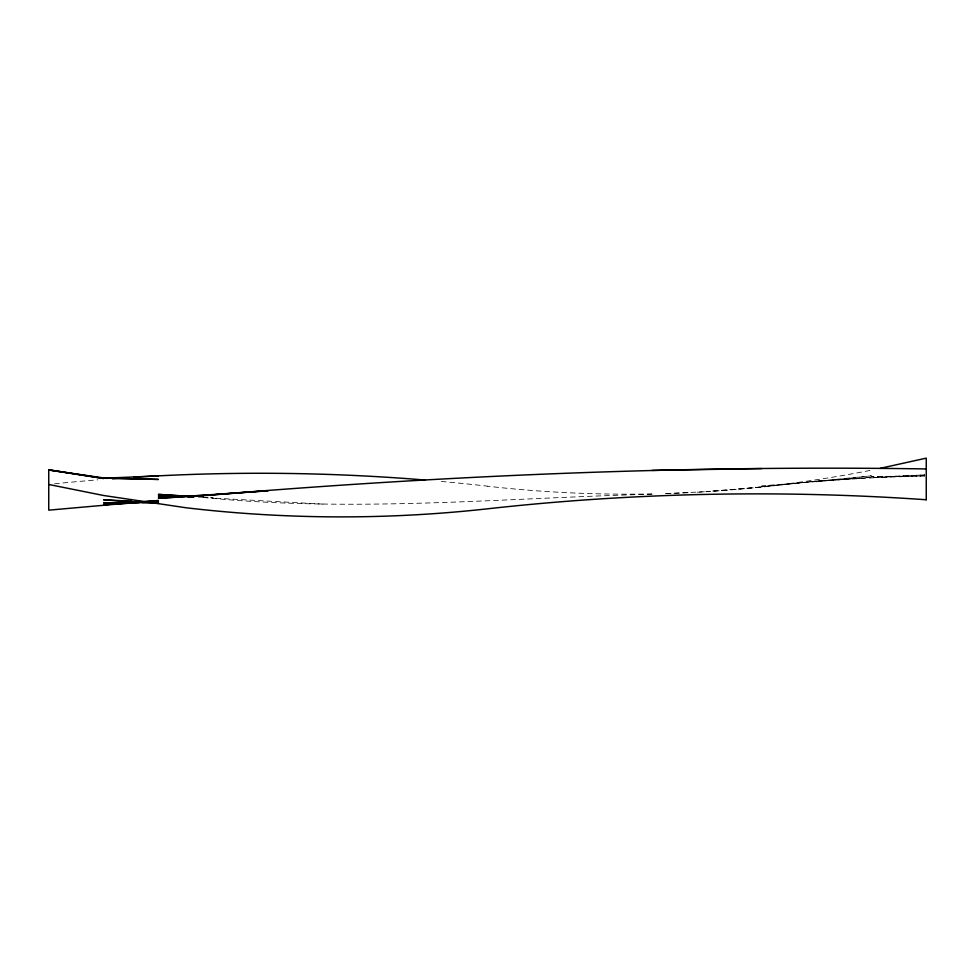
<?xml version="1.0" encoding="UTF-8"?>
<svg xmlns="http://www.w3.org/2000/svg" width="975" height="975" viewBox="0 0 975 975"><rect width="100%" height="100%" fill="white"/><g stroke="black" fill="none" stroke-linecap="round" stroke-linejoin="round"><path stroke-width="0.73" stroke-dasharray="4.88 3.66" d="M869.968 470.438C816.136 481.077 761.621 487.939 706.875 491.485L761.719 487.11L816.562 481.089L871.406 477.323L761.719 485.855M816.562 481.796L871.406 475.812L761.719 486.757L816.562 481.089L924.763 474.837L871.406 477.713L924.763 475.922L871.406 476.604L924.763 475.788M665.377 493.582L706.875 491.644M652.031 494.203C502.344 498.018 352.462 512.74 202.91 497.396M202.91 497.53L213.281 497.92L202.91 497.262M322.969 504.112L213.281 498.103M761.719 486.939A1241.943 1241.943 0 0 1 695.333 492.338M688.118 492.716A1241.943 1241.943 0 0 1 666.461 493.569M652.031 493.935A1241.943 1241.943 0 0 1 487.5 486.208M54.515 483.819A2010.352 2010.352 0 0 1 97.817 479.846M441.322 481.443A2010.352 2010.352 0 0 1 487.5 486.159"/><path stroke-width="1.46" d="M880.072 468.366L926.25 458.14L926.25 499.809M133.234 502.661L48.75 510.157L48.75 469.572M130.272 502.661L103.594 504.709L139.169 502.649M142.131 501.759L158.438 500.516L142.131 501.906L158.438 501.528L142.131 502.478M158.438 475.885L103.594 478.25L108.042 478.347M926.25 468.938C688.338 465.246 450.377 475.215 213.281 494.8L268.125 490.742L158.438 498.298L213.281 495.02L158.438 497.092L180.668 496.872M122.862 502.442L103.594 502.929L158.438 502.491L136.208 501.418M652.031 470.401L761.719 468.573M188.077 496.799L194.013 496.738L158.438 494.398L194.013 496.689M198.461 496.689L202.91 496.641M194.013 496.287L158.438 495.836L182.154 496.738M198.461 496.348L202.91 496.409M112.491 478.445L158.438 479.432L103.594 477.933L48.75 469.987L103.594 478.481L48.75 469.743M188.077 496.97L191.051 497.079M131.759 501.211L103.594 499.858L158.438 503.393M48.75 484.477L103.594 495.495L185.859 507.743A1327.182 1327.182 0 0 0 487.5 508.816A2438.865 2438.865 0 0 1 926.25 499.748M112.247 478.725A2010.352 2010.352 0 0 1 126.677 477.713M133.904 477.25A2010.352 2010.352 0 0 1 425.441 480.066"/></g></svg>
